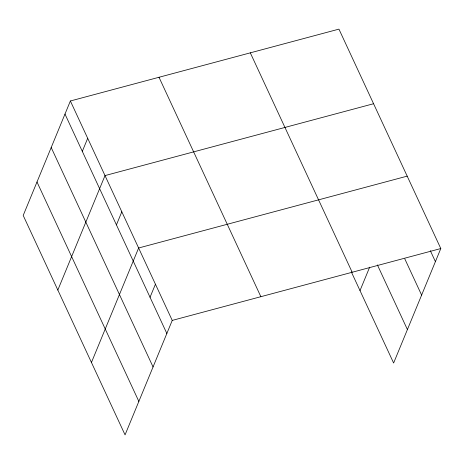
<?xml version="1.0" encoding="UTF-8"?>
<svg xmlns="http://www.w3.org/2000/svg" width="464" height="464" viewBox="0 0 464 464"><rect width="100%" height="100%" fill="white"/><g stroke="black" fill="none" stroke-linecap="round" stroke-linejoin="round"><path stroke-width="0.7" d="M70.377 100.984L23.2 215.453L125.06 434.872L172.237 320.409L70.377 100.984L338.94 29.128L440.8 248.547L393.623 363.016L351.306 271.858M82.302 151.368L87.696 138.289M57.832 290.052L105.009 175.589L373.572 103.727M116.429 224.878L121.817 211.793M91.449 362.465L138.626 247.996L407.189 176.14M150.04 297.285L155.434 284.206M360.006 290.603L369.657 267.189M172.237 320.409L440.8 248.547M430.308 250.641L435.406 261.632M404.811 258.883L421.619 295.087M377.4 264.909L407.409 329.556M250.316 52.838L352.176 272.264M159.007 77.273L260.867 296.693M64.989 114.063L166.849 333.488M51.197 147.523L153.056 366.949M36.992 181.992L138.852 401.418"/></g></svg>
